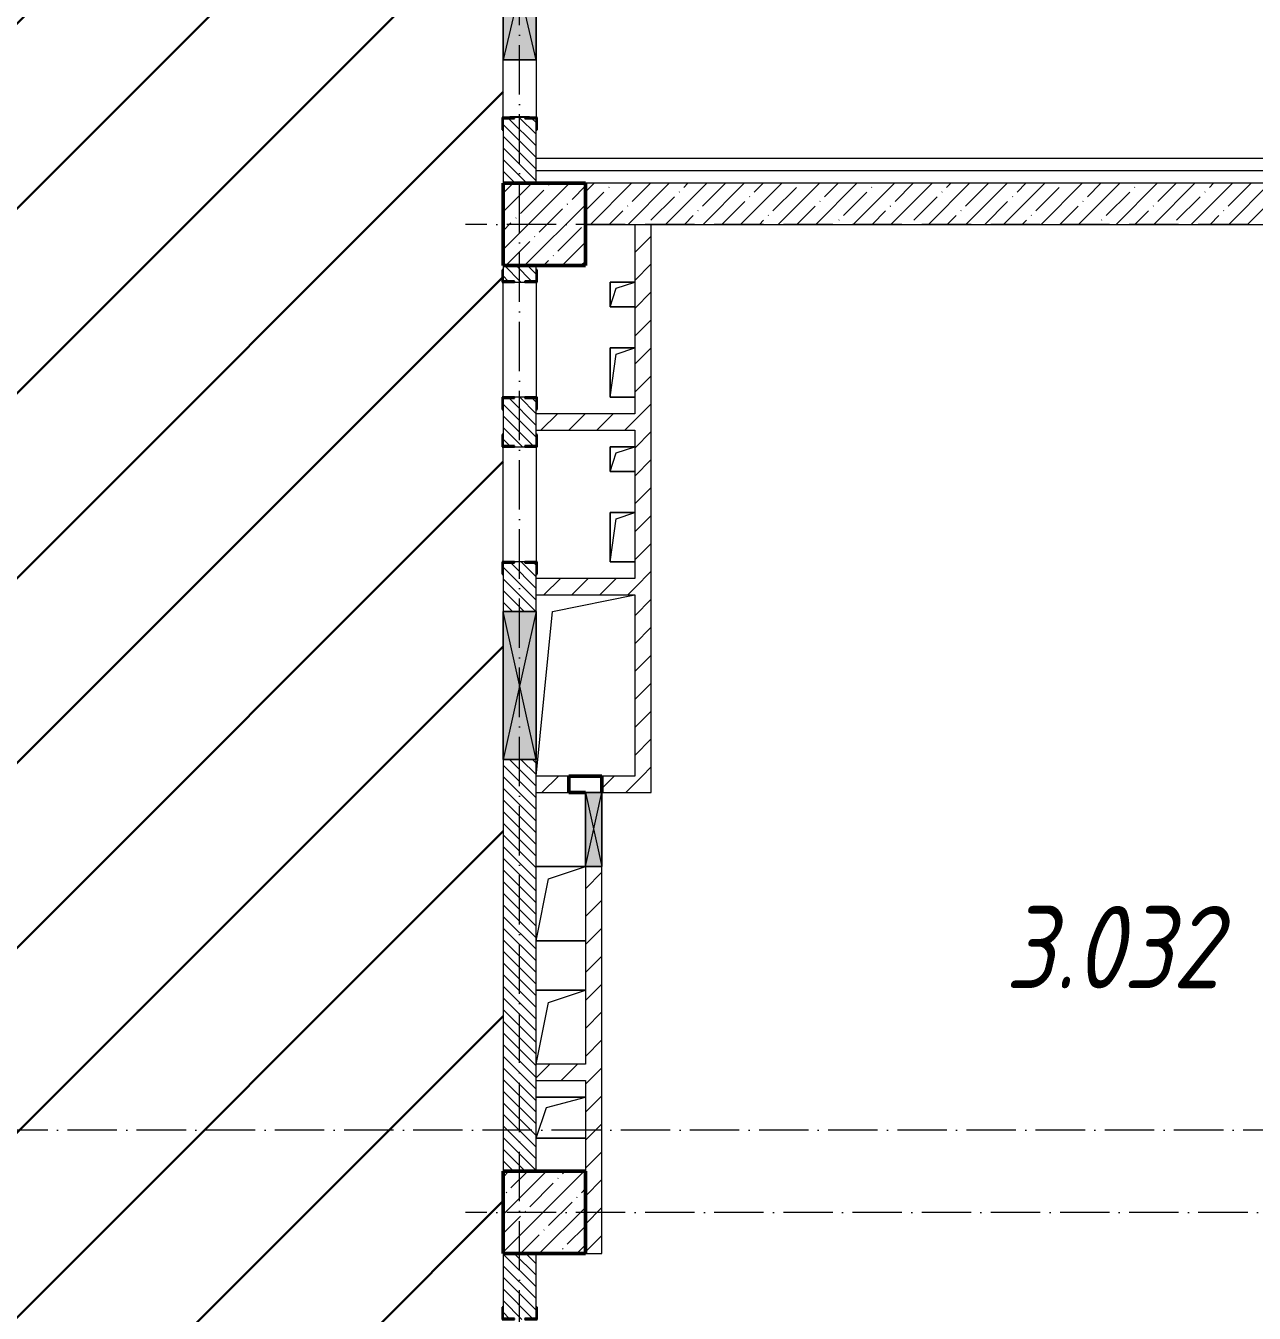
# Model space of a CAD drawing. Header units: millimetres. Extents: x 35697 to 388678, y -91946 to 171347.
# Drawn here: x 374121 to 381583, y -86145 to -78326 of the extents above; entities that cross this region are included whole.
import ezdxf

# ---------------------------------------------------------------- set-up
doc = ezdxf.new("R2010")
doc.units = ezdxf.units.MM
doc.linetypes.add('50_200_ШТРИХ_1Т_ш5_п1_п1_', pattern=[700, 500, -100, 0, -100])
for name, color, linetype, lineweight in [('2.1) ПГП окна 2.8 м', 5, 'Continuous', 30), ('A-DETL-____-OTLN-4', 7, 'Continuous', 18), ('A-DETL-GENF-OTLN', 7, 'Continuous', 9), ('A-FLOR-____-OTLN', 7, 'Continuous', 9), ('A-GENM-____-MCUT', 7, 'Continuous', 25), ('A-GENM-____-OTLN', 7, 'Continuous', 9), ('A-GENM-____-OTLN-1', 7, 'Continuous', 25), ('A-GLAZ-____-OTLN', 7, 'Continuous', 9), ('A-WALL-____-MCUT-1', 7, 'Continuous', 9), ('A-WALL-____-MCUT-3', 7, 'Continuous', 9), ('A-WALL-____-PATT-1', 7, 'Continuous', 9), ('A-WALL-FNSH-MCUT-1', 7, 'Continuous', 9), ('I-WALL-____-OTLN', 7, 'Continuous', 9), ('S-COLS-____-MCUT', 7, 'Continuous', 50), ('S-COLS-____-OTLN', 7, 'Continuous', 9), ('S-GRID-____-OTLN-1', 7, '50_200_ШТРИХ_1Т_ш5_п1_п1_', 9), ('Марки помещений', 7, 'Continuous', 9), ('стяжа', 7, 'Continuous', 30)]:
    doc.layers.add(name, color=color, linetype=linetype, lineweight=lineweight)
doc.styles.add('ISOCPEUR_I_2', font='isocpeui.ttf', dxfattribs={"width": 0.85, "height": 2.3})
pattern_1 = [(135, (283770.707, -86863.456), (-35.35534, -35.35534), [])]
pattern_2 = [(45, (283770.71, -86863.46), (-84.85281, 84.85281), [])]

# ---------------------------------------------------------------- blocks, each defined once
blk = doc.blocks.new('BSC_Колонна _Прямоугольная - 500х500-V28-АР1_План отверстий 3 этажа в осях 1-64_А-ГГ')
at = {"layer": 'S-COLS-____-OTLN'}
h = blk.add_hatch(dxfattribs=at)
h.set_pattern_fill('FP_65', color=256, style=0, pattern_type=2)
h.set_pattern_definition([(45, (-93500, -7331.04), (-114.04925, 114.04925), []), (45, (-93385.95, -7331.04), (-114.04925, 114.04925), [201.613, -40.323, 3.353, -36.97])])
h.paths.add_polyline_path([(-250, -250), (250, -250), (250, 250), (-250, 250)], flags=0)
at = {"layer": 'S-COLS-____-MCUT'}
for p, q in [((250, 250), (-250, 250)), ((-250, 250), (-250, -250)), ((250, -250), (250, 250)), ((-250, -250), (250, -250))]:
    blk.add_line(p, q, dxfattribs=at)
blk = doc.blocks.new('BSC_Колонна _Прямоугольная - 500х500-V83-АР1_План отверстий 3 этажа в осях 1-64_А-ГГ')
at = {"layer": 'S-COLS-____-OTLN'}
h = blk.add_hatch(dxfattribs=at)
h.set_pattern_fill('FP_120', color=256, style=0, pattern_type=2)
h.set_pattern_definition([(45, (-93500, -1331.04), (-114.04925, 114.04925), []), (45, (-93385.95, -1331.04), (-114.04925, 114.04925), [201.613, -40.323, 3.353, -36.97])])
h.paths.add_polyline_path([(-250, -250), (250, -250), (250, 250), (-250, 250)], flags=0)
at = {"layer": 'S-COLS-____-MCUT'}
for p, q in [((250, 250), (-250, 250)), ((-250, 250), (-250, -250)), ((250, -250), (250, 250)), ((-250, -250), (250, -250))]:
    blk.add_line(p, q, dxfattribs=at)
blk = doc.blocks.new('АР_Перемычка - АР_Перемычка-28704962-АР1_План отверстий 3 этажа в осях 1-64_А-ГГ')
at = {"layer": 'A-GENM-____-OTLN'}
blk.add_line((-350, -100), (-342, -100), dxfattribs=at)
blk = doc.blocks.new('154_Стойка_СКБ_Уголок - СМ-2180_200-28268025-АР1_План отверстий 3 этажа в осях 1-64_А-ГГ')
at = {"layer": 'A-GENM-____-MCUT'}
for p, q in [((125, 156), (125, 81)), ((200, 156), (125, 156)), ((125, 81), (131, 81)), ((131, 81), (131, 150)), ((131, 150), (200, 150)), ((200, 150), (200, 156)), ((131, 19), (125, 19)), ((125, 19), (125, -56)), ((131, -50), (131, 19)), ((125, -56), (200, -56)), ((200, -50), (131, -50)), ((200, -56), (200, -50))]:
    blk.add_line(p, q, dxfattribs=at)
blk = doc.blocks.new('Фахверк_СКБ_Уголок - 200_3960_зеркало-28268689-АР1_План отверстий 3 этажа в осях 1-64_А-ГГ')
at = {"layer": 'A-GENM-____-MCUT'}
for p, q in [((200, 156), (125, 156)), ((125, 156), (125, 81)), ((125, 81), (131, 81)), ((131, 81), (131, 150)), ((131, 150), (200, 150)), ((200, 150), (200, 156)), ((131, 19), (125, 19)), ((125, 19), (125, -56)), ((131, -50), (131, 19)), ((125, -56), (200, -56)), ((200, -50), (131, -50)), ((200, -56), (200, -50))]:
    blk.add_line(p, q, dxfattribs=at)
blk = doc.blocks.new('Фахверк_СКБ_Уголок - 200_3960-28268576-АР1_План отверстий 3 этажа в осях 1-64_А-ГГ')
at = {"layer": 'A-GENM-____-MCUT'}
for p, q in [((200, 156), (125, 156)), ((125, 156), (125, 81)), ((125, 81), (131, 81)), ((131, 81), (131, 150)), ((131, 150), (200, 150)), ((200, 150), (200, 156)), ((131, 19), (125, 19)), ((125, 19), (125, -56)), ((131, -50), (131, 19)), ((125, -56), (200, -56)), ((200, -50), (131, -50)), ((200, -56), (200, -50))]:
    blk.add_line(p, q, dxfattribs=at)
blk = doc.blocks.new('154_Стойка_СКБ_Уголок - СМ-2480_200-28346303-АР1_План отверстий 3 этажа в осях 1-64_А-ГГ')
at = {"layer": 'A-GENM-____-MCUT'}
for p, q in [((125, 156), (125, 81)), ((200, 156), (125, 156)), ((125, 81), (131, 81)), ((131, 81), (131, 150)), ((131, 150), (200, 150)), ((200, 150), (200, 156)), ((131, 19), (125, 19)), ((125, 19), (125, -56)), ((131, -50), (131, 19)), ((125, -56), (200, -56)), ((200, -50), (131, -50)), ((200, -56), (200, -50))]:
    blk.add_line(p, q, dxfattribs=at)
blk = doc.blocks.new('Стойка_Влож_Полоса боковая - Полоса-28213942-АР1_План отверстий 3 этажа в осях 1-64_А-ГГ')
at = {"layer": 'A-GENM-____-OTLN'}
for p, q in [((-5, 60), (0, 60)), ((-5, -60), (-5, 60)), ((0, 31), (0, -31)), ((0, -60), (-5, -60))]:
    blk.add_line(p, q, dxfattribs=at)
blk = doc.blocks.new('AR_Отверстие прямоугольное _в плите_ - AR_Отверстие прямоугольное _в плите_-30423637-АР1_План отверстий 3 этажа в осях 1-64_А-ГГ')
at = {"layer": 'A-GENM-____-OTLN'}
for p, q in [((75, 150), (-75, 150)), ((-75, 150), (-75, -150)), ((-75, -150), (-37.5, 112.5)), ((-37.5, 112.5), (75, 150)), ((-75, -150), (75, -150))]:
    blk.add_line(p, q, dxfattribs=at)
blk = doc.blocks.new('AR_Отверстие прямоугольное _в плите_ - AR_Отверстие прямоугольное _в плите_-30423627-АР1_План отверстий 3 этажа в осях 1-64_А-ГГ')
at = {"layer": 'A-GENM-____-OTLN'}
for p, q in [((75, 75), (-75, 75)), ((-75, 75), (-75, -75)), ((-75, -75), (-37.5, 37.5)), ((-37.5, 37.5), (75, 75)), ((-75, -75), (75, -75))]:
    blk.add_line(p, q, dxfattribs=at)
blk = doc.blocks.new('AR_Отверстие прямоугольное _в плите_ - AR_Отверстие прямоугольное _в плите_-30552713-АР1_План отверстий 3 этажа в осях 1-64_А-ГГ')
at = {"layer": 'A-GENM-____-OTLN'}
for p, q in [((-200, 450), (300, 550)), ((-300, -550), (-200, 450))]:
    blk.add_line(p, q, dxfattribs=at)
blk = doc.blocks.new('AR_Отверстие прямоугольное _в плите_ - AR_Отверстие прямоугольное _в плите_-30552572-АР1_План отверстий 3 этажа в осях 1-64_А-ГГ')
at = {"layer": 'A-GENM-____-OTLN'}
for p, q in [((150, 125), (-150, 125)), ((-87.5, 62.5), (150, 125)), ((-150, -125), (-87.5, 62.5)), ((-150, -125), (150, -125))]:
    blk.add_line(p, q, dxfattribs=at)
blk = doc.blocks.new('AR_Отверстие прямоугольное _в плите_ - AR_Отверстие прямоугольное _в плите_-V189-АР1_План отверстий 3 этажа в осях 1-64_А-ГГ')
at = {"layer": 'A-GENM-____-OTLN'}
for p, q in [((150, 225), (-150, 225)), ((-75, 150), (150, 225)), ((-150, -225), (-75, 150))]:
    blk.add_line(p, q, dxfattribs=at)
blk = doc.blocks.new('AR_Отверстие прямоугольное _в плите_ - AR_Отверстие прямоугольное _в плите_-V187-АР1_План отверстий 3 этажа в осях 1-64_А-ГГ')
at = {"layer": 'A-GENM-____-OTLN'}
for p, q in [((150, 225), (-150, 225)), ((-75, 150), (150, 225)), ((-150, -225), (-75, 150)), ((-150, -225), (150, -225))]:
    blk.add_line(p, q, dxfattribs=at)
blk = doc.blocks.new('AR_Отверстие прямоугольное _в стене__БезПР - AR_Отверстие прямоугольное _в стене__БезПР-36899182-АР1_План отверстий 3 этажа в осях 1-64_А-ГГ')
at = {"layer": 'A-GLAZ-____-OTLN'}
blk.add_hatch(color=256, dxfattribs=at).paths.add_polyline_path([(450, 100), (-450, 100), (-450, -100), (450, -100)], flags=0)
at = {"layer": 'A-DETL-GENF-OTLN'}
for p, q in [((-450, -100), (-450, 100)), ((-450, 100), (450, 100)), ((450, 100), (-450, -100)), ((-450, 100), (450, -100)), ((450, 100), (-450, 100)), ((-450, 100), (-450, -100)), ((450, 100), (450, -100)), ((450, -100), (450, 100)), ((450, -100), (-450, -100)), ((-450, -100), (450, -100))]:
    blk.add_line(p, q, dxfattribs=at)
at = {"layer": 'A-GLAZ-____-OTLN'}
blk.add_line((450, 100), (-450, 100), dxfattribs=at)
blk = doc.blocks.new('AR_Отверстие прямоугольное _в стене_ - AR_Отверстие прямоугольное _в стене__ОВ-36909481-АР1_План отверстий 3 этажа в осях 1-64_А-ГГ')
at = {"layer": 'A-GLAZ-____-OTLN'}
blk.add_hatch(color=256, dxfattribs=at).paths.add_polyline_path([(-225, -50), (225, -50), (225, 50), (-225, 50)], flags=0)
at = {"layer": 'A-DETL-GENF-OTLN'}
for p, q in [((-225, -50), (-225, 50)), ((-225, 50), (225, 50)), ((225, 50), (-225, -50)), ((-225, 50), (225, -50)), ((225, 50), (-225, 50)), ((-225, 50), (-225, -50)), ((225, 50), (225, -50)), ((225, -50), (225, 50)), ((225, -50), (-225, -50)), ((-225, -50), (225, -50))]:
    blk.add_line(p, q, dxfattribs=at)
blk = doc.blocks.new('AR_Отверстие прямоугольное _в стене_ - AR_Отверстие прямоугольное _в стене__ОВ-36927705-АР1_План отверстий 3 этажа в осях 1-64_А-ГГ')
at = {"layer": 'A-GLAZ-____-OTLN'}
blk.add_hatch(color=256, dxfattribs=at).paths.add_polyline_path([(-425, 100), (-425, -100), (425, -100), (425, 100)], flags=0)
at = {"layer": 'A-DETL-GENF-OTLN'}
for p, q in [((-425, -100), (-425, 100)), ((-425, 100), (425, 100)), ((425, 100), (-425, -100)), ((-425, 100), (425, -100)), ((425, 100), (-425, 100)), ((-425, 100), (-425, -100)), ((425, 100), (425, -100)), ((425, -100), (425, 100)), ((425, -100), (-425, -100)), ((-425, -100), (425, -100))]:
    blk.add_line(p, q, dxfattribs=at)
blk = doc.blocks.new('BSC_Колонна _Прямоугольная1 - 200х100 _металл_-V218-АР1_План отверстий 3 этажа в осях 1-64_А-ГГ')
at = {"layer": 'S-COLS-____-MCUT'}
for p, q in [((100, 50), (-100, 50)), ((-100, 50), (-100, -50)), ((100, -50), (100, 50)), ((-100, -50), (0, -50))]:
    blk.add_line(p, q, dxfattribs=at)
blk = doc.blocks.new('3эт')
at = {"layer": 'S-GRID-____-OTLN-1', "color": 251, "ltscale": 0.6, "true_color": 0x636466}
for p, q in [((377120.7, -91346.1), (377120.7, -36982.5)), ((387845.1, -79532.4), (376792, -79532.4)), ((387697.2, -85032.4), (279101.9, -85032.4)), ((387845.1, -85532.4), (376792, -85532.4))]:
    blk.add_line(p, q, dxfattribs=at)

msp = doc.modelspace()

# ---------------------------------------------------------------- hatches: boundary and pattern name
at = {"layer": '2.1) ПГП окна 2.8 м'}
h = msp.add_hatch(dxfattribs=at)
h.set_pattern_fill('ANSI31', color=5, scale=250)
h.paths.add_polyline_path([(376470.7, -43932.4), (373020.7, -43932.4), (373020.7, -44432.4), (373020.7, -49882.4), (373020.7, -50482.4), (373020.7, -55882.4), (373020.7, -56482.4), (373020.7, -60682.4), (373620.7, -60682.4), (373620.7, -61882.4), (373620.7, -62082.4), (373620.7, -63032.4), (373620.7, -64132.4), (373620.7, -64182.4), (373620.7, -64332.4), (373620.7, -64382.4), (373620.7, -65082.4), (373620.7, -65128.4), (373620.7, -65382.4), (373020.7, -65382.4), (373020.7, -67882.4), (373020.7, -68482.4), (373020.7, -74032.4), (373020.7, -74532.4), (373020.7, -77682.4), (373020.7, -77882.4), (373020.7, -80082.4), (373020.7, -80782.4), (373520.7, -80782.4), (373520.7, -81382.4), (373020.7, -81382.4), (373020.7, -84382.4), (373520.7, -84382.4), (373520.7, -84982.4), (373520.7, -87932.4), (373520.7, -88532.4), (374045.7, -88532.4), (374045.7, -88526.4), (374120.7, -88526.4), (375920.7, -88532.4), (375920.7, -88526.4), (375995.7, -88526.4), (376820.7, -88531.2), (376820.7, -88432.4), (377020.7, -88432.4), (377020.7, -88282.4), (377020.7, -87957.4), (377014.7, -87957.4), (377014.7, -87877.4), (377020.7, -87877.4), (377020.7, -87432.4), (377020.7, -86582.4), (377020.7, -86182.4), (377014.7, -86182.4), (377014.7, -86107.4), (377020.7, -85782.4), (377020.7, -85282.4), (377020.7, -82782.4), (377020.7, -81882.4), (377020.7, -81657.4), (377014.7, -81657.4), (377014.7, -81582.4), (377020.7, -80882.4), (377014.7, -80882.4), (377014.7, -80807.4), (377020.7, -80657.4), (377014.7, -80657.4), (377014.7, -80582.4), (377020.7, -79882.4), (377014.7, -79882.4), (377014.7, -79782.4), (377020.7, -79782.4), (377020.7, -79282.4), (377020.7, -78957.4), (377014.7, -78957.4), (377014.7, -78877.4), (377020.7, -78877.4), (377020.7, -78532.4), (377020.7, -77682.4), (377020.7, -77182.4), (377014.7, -77182.4), (377014.7, -77107.4), (377020.7, -76782.4), (377020.7, -76282.4), (377020.7, -73957.4), (377014.7, -73957.4), (377014.7, -73877.4), (377220.7, -73877.4), (377220.7, -72087.4), (377014.7, -72087.4), (377014.7, -72007.4), (377020.7, -71732.4), (377020.7, -71232.4), (377020.7, -70782.4), (377020.7, -70282.4), (377020.7, -69957.4), (377014.7, -69957.4), (377014.7, -69877.4), (377020.7, -69877.4), (377020.7, -69432.4), (377020.7, -68582.4), (377020.7, -68182.4), (377014.7, -68182.4), (377014.7, -68107.4), (377020.7, -67782.4), (377020.7, -67282.4), (377020.7, -65882.4), (377020.7, -64882.4), (377020.7, -64557.4), (377014.7, -64557.4), (377014.7, -64477.4), (377220.7, -64477.4), (377220.7, -63587.4), (377014.7, -63587.4), (377014.7, -63507.4), (377020.7, -62582.4), (377020.7, -62182.4), (377020.7, -62082.4), (377020.7, -61882.4), (377020.7, -61782.4), (377020.7, -61282.4), (377020.7, -60957.4), (377014.7, -60957.4), (377014.7, -60877.4), (377020.7, -60877.4), (377020.7, -60332.4), (377020.7, -59482.4), (377020.7, -59182.4), (377014.7, -59182.4), (377014.7, -59107.4), (377020.7, -58782.4), (377020.7, -58282.4), (377020.7, -58057.4), (377014.7, -58057.4), (377014.7, -57982.4), (377089.7, -57982.4), (377220.7, -57982.4), (377220.7, -56182.4), (377151.7, -56182.4), (377089.7, -56182.4), (377014.7, -56182.4), (377014.7, -56107.4), (377020.7, -55957.4), (377014.7, -55957.4), (377014.7, -55882.4), (377020.7, -55852.4), (377020.7, -55882.4), (377089.7, -55882.4), (377220.7, -55882.4), (377220.7, -54087.4), (377014.7, -54087.4), (377014.7, -54007.4), (377020.7, -52782.4), (377020.7, -52282.4), (377020.7, -51957.4), (377014.7, -51957.4), (377014.7, -51877.4), (377020.7, -51877.4), (377020.7, -51382.4), (377020.7, -50732.4), (377020.7, -50182.4), (377014.7, -50182.4), (377014.7, -50107.4), (377020.7, -49782.4), (377020.7, -49282.4), (377020.7, -48857.4), (377020.7, -48357.4), (377020.7, -44882.4), (376470.7, -44882.4)])
h.paths.add_polyline_path([(374346.2, -70033.3), (375979.7, -70033.3), (375979.7, -68833.3), (374346.2, -68833.3)], flags=24)
h.paths.add_polyline_path([(374177.1, -49502.6), (375835.4, -49502.6), (375835.4, -48302.6), (374177.1, -48302.6)], flags=24)
at = {"layer": 'A-WALL-____-PATT-1'}
h = msp.add_hatch(dxfattribs=at)
h.set_pattern_fill('FP_6', color=256, style=0, pattern_type=2)
h.set_pattern_definition(pattern_1)
h.paths.add_polyline_path([(377220.7, -79282.4), (377220.7, -78888.4), (377151.7, -78888.4), (377151.7, -78882.4), (377089.7, -78882.4), (377089.7, -78888.4), (377020.7, -78888.4), (377020.7, -79282.4)], flags=0)
h.paths.add_polyline_path([(377089.7, -77182.4), (377151.7, -77182.4), (377151.7, -77176.4), (377220.7, -77176.4), (377220.7, -76782.4), (377020.7, -76782.4), (377020.7, -77176.4), (377089.7, -77176.4)], flags=0)
h = msp.add_hatch(dxfattribs=at)
h.set_pattern_fill('FP_38', color=256, style=0, pattern_type=2)
h.set_pattern_definition([(45, (283770.7, -86863.46), (-114.04925, 114.04925), []), (45, (283884.76, -86863.46), (-114.04925, 114.04925), [201.612, -40.322, 3.353, -36.97])])
h.paths.add_polyline_path([(384520.7, -79532.4), (384520.7, -79282.4), (377520.7, -79282.4), (377520.7, -79532.4), (384502.5, -79532.4)], flags=0)
h = msp.add_hatch(dxfattribs=at)
h.set_pattern_fill('FP_4', color=256, style=0, pattern_type=2)
h.set_pattern_definition(pattern_2)
h.paths.add_polyline_path([(377920.7, -82882.4), (377920.7, -79532.4), (377820.7, -79532.4), (377820.7, -82882.4)], flags=0)
h = msp.add_hatch(dxfattribs=at)
h.set_pattern_fill('FP_6', color=256, style=0, pattern_type=2)
h.set_pattern_definition(pattern_1)
h.paths.add_polyline_path([(377020.7, -85282.4), (377220.7, -85282.4), (377220.7, -82782.4), (377020.7, -82782.4)], flags=0)
h.paths.add_polyline_path([(377020.7, -81882.4), (377220.7, -81882.4), (377220.7, -81588.4), (377151.7, -81588.4), (377151.7, -81582.4), (377089.7, -81582.4), (377089.7, -81588.4), (377020.7, -81588.4), (377020.7, -81657.4)], flags=0)
h.paths.add_polyline_path([(377151.7, -80882.4), (377151.7, -80876.4), (377220.7, -80876.4), (377220.7, -80588.4), (377151.7, -80588.4), (377151.7, -80582.4), (377089.7, -80582.4), (377089.7, -80588.4), (377020.7, -80588.4), (377020.7, -80876.4), (377089.7, -80876.4), (377089.7, -80882.4)], flags=0)
h.paths.add_polyline_path([(377089.7, -79882.4), (377151.7, -79882.4), (377151.7, -79876.4), (377220.7, -79876.4), (377220.7, -79782.4), (377020.7, -79782.4), (377020.7, -79876.4), (377089.7, -79876.4)], flags=0)
h = msp.add_hatch(dxfattribs=at)
h.set_pattern_fill('FP_4', color=256, style=0, pattern_type=2)
h.set_pattern_definition(pattern_2)
h.paths.add_polyline_path([(377820.7, -80782.4), (377820.7, -80682.4), (377220.7, -80682.4), (377220.7, -80782.4), (377432.6, -80782.4)], flags=0)
h = msp.add_hatch(dxfattribs=at)
h.set_pattern_fill('FP_4', color=256, style=0, pattern_type=2)
h.set_pattern_definition(pattern_2)
h.paths.add_polyline_path([(377820.7, -81782.4), (377820.7, -81682.4), (377220.7, -81682.4), (377220.7, -81782.4), (377432.6, -81782.4)], flags=0)
h = msp.add_hatch(dxfattribs=at)
h.set_pattern_fill('FP_4', color=256, style=0, pattern_type=2)
h.set_pattern_definition(pattern_2)
h.paths.add_polyline_path([(377220.7, -82982.4), (377420.7, -82982.4), (377420.7, -82882.4), (377220.7, -82882.4)], flags=0)
h.paths.add_polyline_path([(377920.7, -82982.4), (377920.7, -82882.4), (377620.7, -82882.4), (377620.7, -82982.4)], flags=0)
h = msp.add_hatch(dxfattribs=at)
h.set_pattern_fill('FP_4', color=256, style=0, pattern_type=2)
h.set_pattern_definition(pattern_2)
h.paths.add_polyline_path([(377620.7, -85782.4), (377620.7, -83432.4), (377520.7, -83432.4), (377520.7, -85782.4)], flags=0)
h = msp.add_hatch(dxfattribs=at)
h.set_pattern_fill('FP_4', color=256, style=0, pattern_type=2)
h.set_pattern_definition(pattern_2)
h.paths.add_polyline_path([(377220.7, -84732.4), (377520.7, -84732.4), (377520.7, -84632.4), (377220.7, -84632.4)], flags=0)
h = msp.add_hatch(dxfattribs=at)
h.set_pattern_fill('FP_6', color=256, style=0, pattern_type=2)
h.set_pattern_definition(pattern_1)
h.paths.add_polyline_path([(377020.7, -88282.4), (377220.7, -88282.4), (377220.7, -87888.4), (377151.7, -87888.4), (377151.7, -87882.4), (377089.7, -87882.4), (377089.7, -87888.4), (377020.7, -87888.4), (377020.7, -87957.4)], flags=0)
h.paths.add_polyline_path([(377089.7, -86182.4), (377151.7, -86182.4), (377151.7, -86176.4), (377220.7, -86176.4), (377220.7, -85782.4), (377020.7, -85782.4), (377020.7, -86176.4), (377089.7, -86176.4)], flags=0)

# ---------------------------------------------------------------- linework, layer by layer
at = {"layer": 'A-DETL-____-OTLN-4'}
for p, q in [((384770.7, -79132.4), (377220.7, -79132.4)), ((384770.7, -79207.4), (377220.7, -79207.4))]:
    msp.add_line(p, q, dxfattribs=at)
at = {"layer": 'A-FLOR-____-OTLN'}
for p, q in [((377670.7, -79882.4), (377820.7, -79882.4)), ((377670.7, -80032.4), (377670.7, -79882.4)), ((377820.7, -80032.4), (377670.7, -80032.4)), ((377670.7, -80282.4), (377820.7, -80282.4)), ((377670.7, -80582.4), (377670.7, -80282.4)), ((377820.7, -80582.4), (377670.7, -80582.4)), ((377670.7, -80882.4), (377820.7, -80882.4)), ((377670.7, -81032.4), (377670.7, -80882.4)), ((377820.7, -81032.4), (377670.7, -81032.4)), ((377670.7, -81282.4), (377820.7, -81282.4)), ((377670.7, -81582.4), (377670.7, -81282.4)), ((377820.7, -81582.4), (377670.7, -81582.4)), ((377220.7, -83432.4), (377520.7, -83432.4)), ((377520.7, -83882.4), (377220.7, -83882.4)), ((377220.7, -84182.4), (377520.7, -84182.4)), ((377220.7, -84832.4), (377520.7, -84832.4)), ((377520.7, -85082.4), (377220.7, -85082.4))]:
    msp.add_line(p, q, dxfattribs=at)
at = {"layer": 'A-WALL-____-MCUT-1'}
for p, q in [((384520.7, -79282.4), (377520.7, -79282.4)), ((377520.7, -79532.4), (384520.7, -79532.4))]:
    msp.add_line(p, q, dxfattribs=at)
at = {"layer": 'A-WALL-____-MCUT-3'}
for p, q in [((377020.7, -78957.4), (377020.7, -79282.4)), ((377220.7, -79282.4), (377220.7, -78957.4)), ((377020.7, -79782.4), (377020.7, -79807.4)), ((377220.7, -79807.4), (377220.7, -79782.4)), ((377089.7, -79882.4), (377151.7, -79882.4)), ((377151.7, -80582.4), (377089.7, -80582.4)), ((377020.7, -80657.4), (377020.7, -80807.4)), ((377220.7, -80807.4), (377220.7, -80657.4)), ((377089.7, -80882.4), (377151.7, -80882.4)), ((377151.7, -81582.4), (377089.7, -81582.4)), ((377020.7, -81657.4), (377020.7, -81882.4)), ((377220.7, -81882.4), (377220.7, -81657.4)), ((377020.7, -82782.4), (377020.7, -85282.4)), ((377220.7, -85282.4), (377220.7, -82782.4)), ((377020.7, -85782.4), (377020.7, -86107.4)), ((377220.7, -86107.4), (377220.7, -85782.4))]:
    msp.add_line(p, q, dxfattribs=at)
at = {"layer": 'A-WALL-FNSH-MCUT-1'}
for p, q in [((377820.7, -79532.4), (377820.7, -80682.4)), ((377920.7, -82982.4), (377920.7, -79532.4)), ((377820.7, -80682.4), (377220.7, -80682.4)), ((377220.7, -80782.4), (377820.7, -80782.4)), ((377820.7, -80782.4), (377820.7, -81682.4)), ((377820.7, -81682.4), (377220.7, -81682.4)), ((377220.7, -81782.4), (377820.7, -81782.4)), ((377820.7, -81782.4), (377820.7, -82882.4)), ((377420.7, -82882.4), (377220.7, -82882.4)), ((377820.7, -82882.4), (377620.7, -82882.4)), ((377220.7, -82982.4), (377420.7, -82982.4)), ((377620.7, -82982.4), (377920.7, -82982.4)), ((377520.7, -83432.4), (377520.7, -84632.4)), ((377620.7, -85782.4), (377620.7, -83432.4)), ((377520.7, -84632.4), (377220.7, -84632.4)), ((377220.7, -84732.4), (377520.7, -84732.4)), ((377520.7, -84732.4), (377520.7, -85282.4)), ((377520.7, -85782.4), (377620.7, -85782.4))]:
    msp.add_line(p, q, dxfattribs=at)
at = {"layer": 'I-WALL-____-OTLN'}
for p, q in [((377020.7, -78882.4), (377020.7, -78532.4)), ((377220.7, -78532.4), (377220.7, -78882.4)), ((377020.7, -80582.4), (377020.7, -79882.4)), ((377220.7, -79882.4), (377220.7, -80582.4)), ((377020.7, -81582.4), (377020.7, -80882.4)), ((377220.7, -80882.4), (377220.7, -81582.4))]:
    msp.add_line(p, q, dxfattribs=at)

# ---------------------------------------------------------------- block references
at = {"layer": 'A-GENM-____-OTLN'}
for name, rotation in [('Стойка_Влож_Полоса боковая - Полоса-28213942-АР1_План отверстий 3 этажа в осях 1-64_А-ГГ', 269.9999999999999), ('АР_Перемычка - АР_Перемычка-28704962-АР1_План отверстий 3 этажа в осях 1-64_А-ГГ', 89.9999999999999)]:
    msp.add_blockref(name, (377120.7, -78882.4), dxfattribs=dict(at, rotation=rotation))
for name, p in [('AR_Отверстие прямоугольное _в плите_ - AR_Отверстие прямоугольное _в плите_-30423627-АР1_План отверстий 3 этажа в осях 1-64_А-ГГ', (377745.7, -79957.4)), ('AR_Отверстие прямоугольное _в плите_ - AR_Отверстие прямоугольное _в плите_-30423637-АР1_План отверстий 3 этажа в осях 1-64_А-ГГ', (377745.7, -80432.4)), ('AR_Отверстие прямоугольное _в плите_ - AR_Отверстие прямоугольное _в плите_-30423627-АР1_План отверстий 3 этажа в осях 1-64_А-ГГ', (377745.7, -80957.4)), ('AR_Отверстие прямоугольное _в плите_ - AR_Отверстие прямоугольное _в плите_-30423637-АР1_План отверстий 3 этажа в осях 1-64_А-ГГ', (377745.7, -81432.4)), ('AR_Отверстие прямоугольное _в плите_ - AR_Отверстие прямоугольное _в плите_-30552713-АР1_План отверстий 3 этажа в осях 1-64_А-ГГ', (377520.7, -82332.4)), ('AR_Отверстие прямоугольное _в плите_ - AR_Отверстие прямоугольное _в плите_-V187-АР1_План отверстий 3 этажа в осях 1-64_А-ГГ', (377370.7, -83657.4)), ('AR_Отверстие прямоугольное _в плите_ - AR_Отверстие прямоугольное _в плите_-V189-АР1_План отверстий 3 этажа в осях 1-64_А-ГГ', (377370.7, -84407.4)), ('AR_Отверстие прямоугольное _в плите_ - AR_Отверстие прямоугольное _в плите_-30552572-АР1_План отверстий 3 этажа в осях 1-64_А-ГГ', (377370.7, -84957.4))]:
    msp.add_blockref(name, p, dxfattribs=at)
at = {"layer": 'A-GENM-____-OTLN-1'}
for name, p, rotation in [('154_Стойка_СКБ_Уголок - СМ-2480_200-28346303-АР1_План отверстий 3 этажа в осях 1-64_А-ГГ', (377070.7, -78757.4), 269.9999999999999), ('Фахверк_СКБ_Уголок - 200_3960_зеркало-28268689-АР1_План отверстий 3 этажа в осях 1-64_А-ГГ', (377170.7, -80007.4), 89.9999999999999), ('Фахверк_СКБ_Уголок - 200_3960-28268576-АР1_План отверстий 3 этажа в осях 1-64_А-ГГ', (377070.7, -80457.4), 269.9999999999999), ('Фахверк_СКБ_Уголок - 200_3960_зеркало-28268689-АР1_План отверстий 3 этажа в осях 1-64_А-ГГ', (377170.7, -81007.4), 89.9999999999999), ('154_Стойка_СКБ_Уголок - СМ-2180_200-28268025-АР1_План отверстий 3 этажа в осях 1-64_А-ГГ', (377070.7, -81457.4), 269.9999999999999), ('Фахверк_СКБ_Уголок - 200_3960-28268576-АР1_План отверстий 3 этажа в осях 1-64_А-ГГ', (377170.7, -86307.4), 89.9999999999999)]:
    msp.add_blockref(name, p, dxfattribs=dict(at, rotation=rotation))
at = {"layer": 'A-GLAZ-____-OTLN'}
for name, p, rotation in [('AR_Отверстие прямоугольное _в стене_ - AR_Отверстие прямоугольное _в стене__ОВ-36927705-АР1_План отверстий 3 этажа в осях 1-64_А-ГГ', (377120.7, -78107.4), 269.9999999999999), ('AR_Отверстие прямоугольное _в стене__БезПР - AR_Отверстие прямоугольное _в стене__БезПР-36899182-АР1_План отверстий 3 этажа в осях 1-64_А-ГГ', (377120.7, -82332.4), 269.9999999999999), ('AR_Отверстие прямоугольное _в стене_ - AR_Отверстие прямоугольное _в стене__ОВ-36909481-АР1_План отверстий 3 этажа в осях 1-64_А-ГГ', (377570.7, -83207.4), 90)]:
    msp.add_blockref(name, p, dxfattribs=dict(at, rotation=rotation))
at = {"layer": 'S-COLS-____-OTLN'}
for name, p in [('BSC_Колонна _Прямоугольная - 500х500-V28-АР1_План отверстий 3 этажа в осях 1-64_А-ГГ', (377270.7, -79532.4)), ('BSC_Колонна _Прямоугольная1 - 200х100 _металл_-V218-АР1_План отверстий 3 этажа в осях 1-64_А-ГГ', (377520.7, -82932.4)), ('BSC_Колонна _Прямоугольная - 500х500-V83-АР1_План отверстий 3 этажа в осях 1-64_А-ГГ', (377270.7, -85532.4))]:
    msp.add_blockref(name, p, dxfattribs=at)
at = {"layer": 'стяжа'}
msp.add_blockref('3эт', (0, 0), dxfattribs=at)

# ---------------------------------------------------------------- texts
at = {"layer": 'Марки помещений', "insert": (380069.8, -83671.5), "char_height": 500, "width": 785.654, "attachment_point": 1, "style": 'ISOCPEUR_I_2'}
msp.add_mtext('3.032', dxfattribs=at)

doc.saveas('drawing.dxf')
